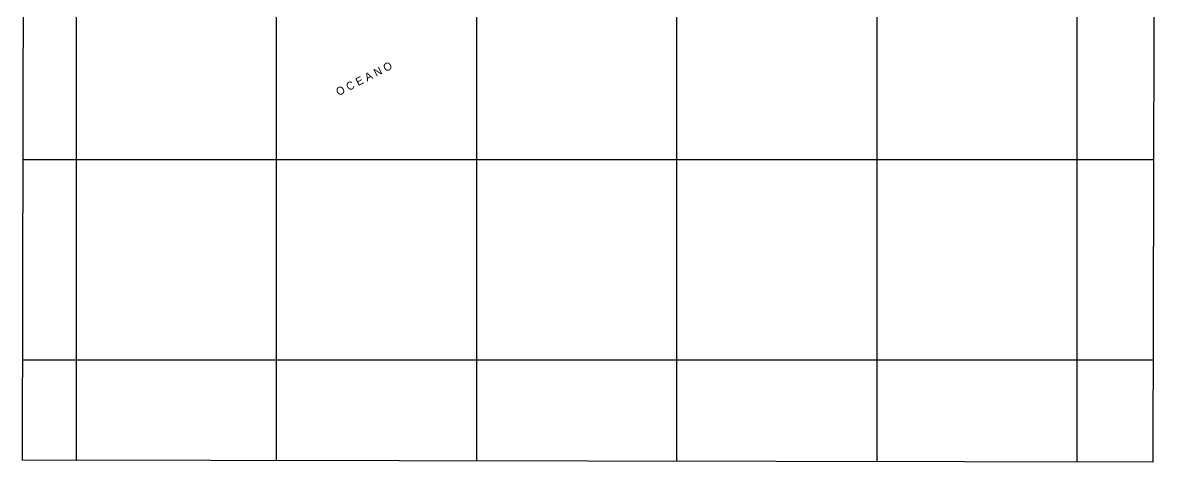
# Model space of a CAD drawing. Extents: x 555347 to 556479, y 8560498 to 8561653.
# Drawn here: x 555347 to 556478, y 8560498 to 8560937 of the extents above; entities that cross this region are included whole.
import ezdxf

# ---------------------------------------------------------------- set-up
doc = ezdxf.new("R2010")
doc.units = 0
doc.header["$MEASUREMENT"] = 0
doc.layers.add('39', color=2, linetype='CONTINUOUS')
doc.layers.add('44', color=255, linetype='CONTINUOUS')

msp = doc.modelspace()

# ---------------------------------------------------------------- linework, layer by layer
at = {"layer": '44'}
msp.add_lwpolyline([(555346.52, 8560499.92), (555348.83, 8561651.9), (556478.43, 8561649.61), (556476.07, 8560497.63)], close=True, dxfattribs=at)
for points in [[(555400, 8561651.8), (555400, 8560499.81)], [(555600, 8561651.39), (555600, 8560499.4)], [(555800, 8561650.99), (555800, 8560499)], [(556000, 8561650.58), (556000, 8560498.59)], [(556200, 8561650.18), (556200, 8560498.19)], [(556400, 8561649.77), (556400, 8560497.78)], [(555347.12, 8560800), (556476.69, 8560800)], [(555346.72, 8560600), (556476.28, 8560600)]]:
    msp.add_lwpolyline(points, dxfattribs=at)

# ---------------------------------------------------------------- texts
at = {"layer": '39'}
msp.add_text('O C E A N O', height=8, rotation=27, dxfattribs=at).set_placement((555662.17, 8560863.29))

doc.saveas('drawing.dxf')
